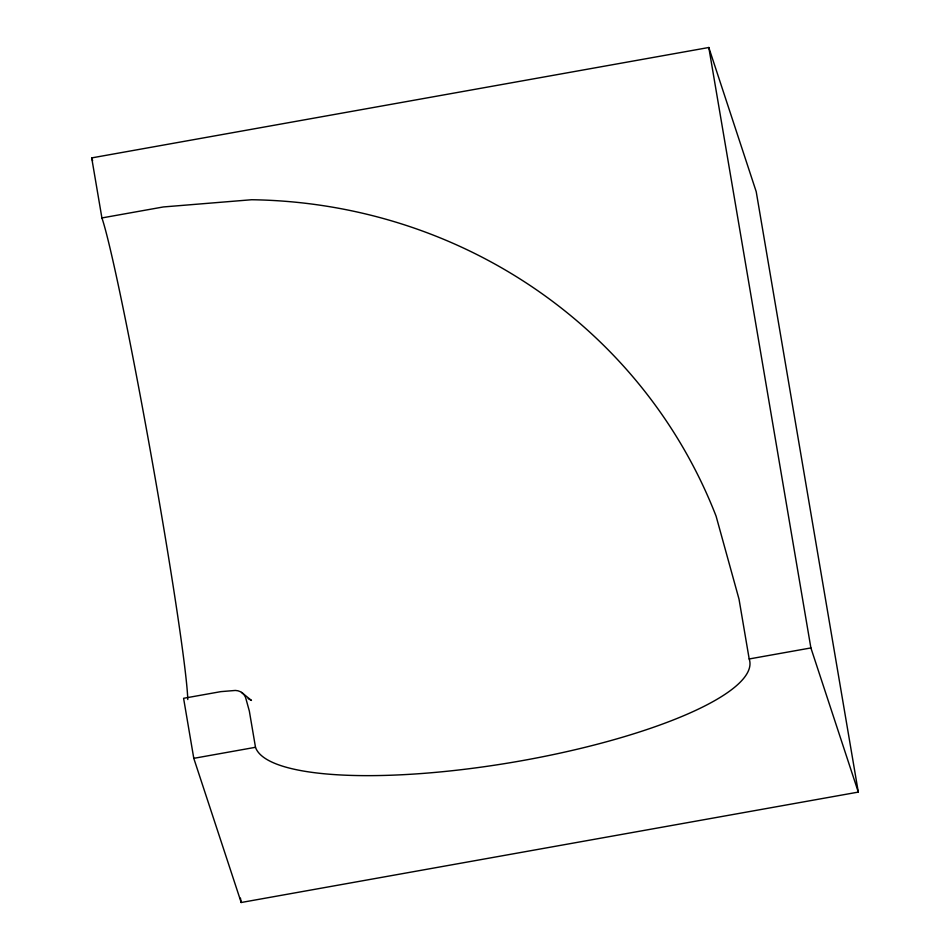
<?xml version="1.0" encoding="UTF-8"?>
<svg xmlns="http://www.w3.org/2000/svg" width="950" height="950" viewBox="0 0 950 950"><rect width="100%" height="100%" fill="white"/><g stroke="black" fill="none" stroke-linecap="round" stroke-linejoin="round"><path stroke-width="1.43" d="M187.768 699.521A250.919 8.764 79.9 0 0 152.143 460.869A250.919 8.764 79.9 0 0 101.911 217.942L91.699 157.902L708.807 47.5L756.212 191.662L858.301 792.098L241.193 902.5L193.788 758.337L183.588 698.297L220.828 691.636L235.362 690.448A11.329 10.996 -18.2 0 1 245.563 697.395L249.339 711.063L255.502 747.294A250.919 60.064 -9.6 0 0 521.301 760.796A250.919 60.064 -9.6 0 0 749.194 658.967L810.896 647.936L858.301 792.098M101.911 217.942L163.4 206.946L251.643 199.737A515.589 500.27 -18.2 0 1 716.098 516.183L739.017 599.141L749.194 658.967M193.788 758.337L255.502 747.294M248.092 698.594L251.465 700.435L241.573 692.396M91.699 157.902L92.625 160.704M708.807 47.5L810.896 647.936M240.445 898.118L241.193 902.5"/></g></svg>
